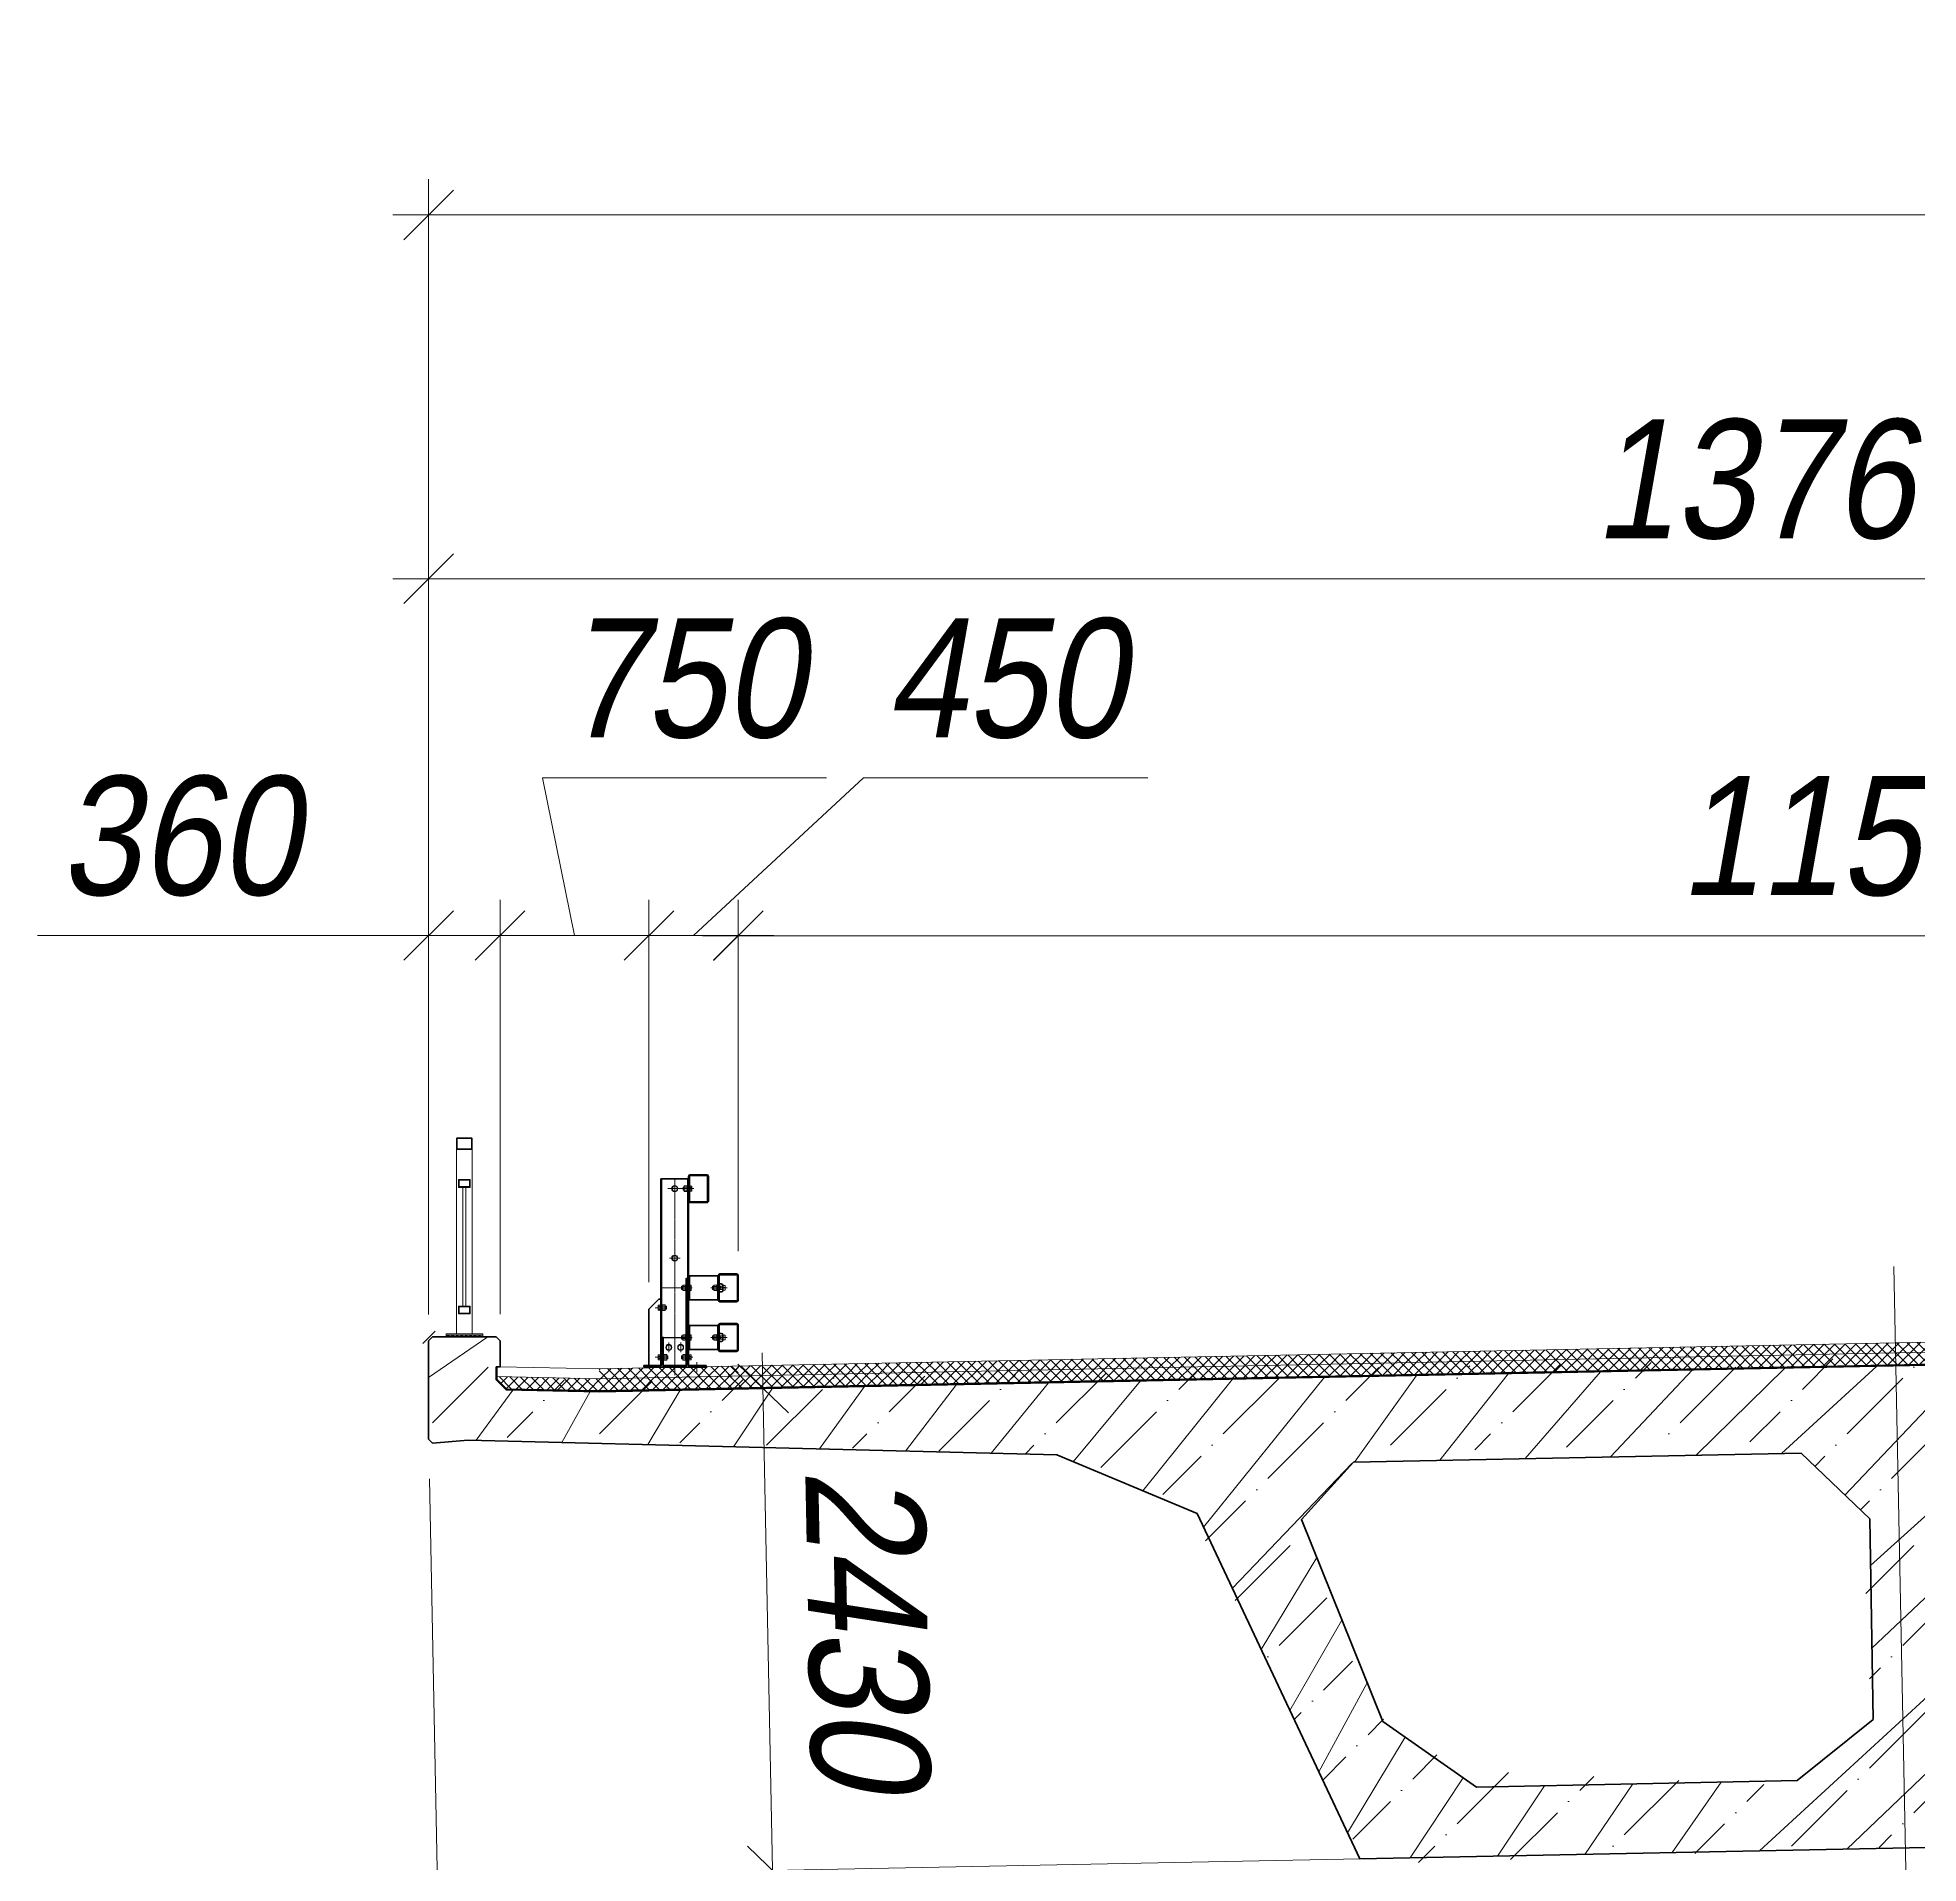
# Model space of a CAD drawing. Header units: millimetres. Extents: x 1864 to 10174863, y -4887456 to 5366151.
# Drawn here: x 9277110 to 9286587, y 374473 to 383673 of the extents above; entities that cross this region are included whole.
import ezdxf

# ---------------------------------------------------------------- set-up
doc = ezdxf.new("R2010")
doc.units = ezdxf.units.MM
for name, pattern in [('CENTER', [50.800000000000004, 31.75, -6.35, 6.35, -6.35]), ('DASHED', [7, 5, -2, 0]), ('HIDDEN2', [4.762499999999999, 3.175, -1.5875]), ('JIS_08_11', [12.799999999999999, 11, -0.6, 0.6, -0.6])]:
    doc.linetypes.add(name, pattern=pattern)
for name, color, linetype, lineweight in [('!OIS-M-bolt', 150, 'Continuous', 20), ('!OIS-M-kontur', 40, 'Continuous', 40), ('!OIS-M-nevidim', 210, 'HIDDEN2', 25), ('!OIS-M-osi', 100, 'JIS_08_11', 20), ('!OIS-M-tonk', 160, 'Continuous', 30), ('S-BETN', 2, 'Continuous', 40), ('S-DRGO', 21, 'Continuous', 20), ('S-GRID', 1, 'CENTER', 20), ('S-POGR', 124, 'Continuous', 20), ('S-SECT-PATT', 105, 'Continuous', 15), ('S-VOTV-NVEL', 1, 'DASHED', 20), ('T-DIMS', 3, 'Continuous', 30), ('Штриховка', 2, 'Continuous', 5)]:
    doc.layers.add(name, color=color, linetype=linetype, lineweight=lineweight)
doc.styles.add('TM', font='mipgost.shx', dxfattribs={"width": 0.9, "oblique": 10})
doc.dimstyles.new('TM', dxfattribs={"dimscale": 0, "dimtxt": 3, "dimasz": 1.25, "dimexe": 0.9, "dimexo": 1, "dimgap": 1, "dimtad": 1, "dimdec": 0, "dimdsep": 46, "dimtxsty": 'TM', "dimblk1": 'OBLIQUE', "dimblk2": 'OBLIQUE', "dimsah": 1, "dimcen": 3, "dimdle": 0.9, "dimclrt": 7, "dimadec": 0, "dimazin": 0, "dimtfac": 1, "dimtdec": 0, "dimtmove": 1, "dimatfit": 2, "dimldrblk": 'NONE', "dimfxl": 1, "dimtfill": 1, "dimtolj": 1, "dimlwd": 15, "dimlwe": 15, "dimarcsym": 0})
pattern_1 = [(135, (9366884.648308262, 397878.9580984111), (26.51650429449553, 26.51650429449553), []), (45.00000000000001, (9366884.648308262, 397878.9580984111), (26.51650429449553, -26.51650429449553), [])]
pattern_2 = [(135, (9366934.638311371, 397877.9582983251), (26.51650429449553, 26.51650429449553), []), (45.00000000000001, (9366934.638311371, 397877.9582983251), (26.51650429449553, -26.51650429449553), [])]

# ---------------------------------------------------------------- blocks, each defined once
blk = doc.blocks.new('tu5262_010_M16_BW_P')
at = {"color": 0, "linetype": 'ByBlock', "lineweight": -2}
blk.add_lwpolyline([(6.928203230275503, -12), (13.85640646055102, -3.4e-15), (6.928203230275514, 11.99999999999999), (-6.928203230275497, 12), (-13.85640646055102, 1.74e-14), (-6.928203230275527, -11.99999999999999)], close=True, dxfattribs=at)
blk.add_circle((0, 0), 15, dxfattribs=at)
blk = doc.blocks.new('tu5262_010_M16_NW_S')
at = {"layer": '!OIS-M-nevidim'}
for p, q in [((17.79999999999995, 5.999999999999999), (24, 5.999999999999997)), ((17.79999999999995, -6), (24, -6.000000000000001))]:
    blk.add_line(p, q, dxfattribs=at)
at = {"color": 0, "linetype": 'ByBlock', "lineweight": -2, "ltscale": 0.2}
for p, q in [((3, 6.928203230275506), (17.8, 6.928203230275503)), ((2.999999999999999, -6.928203230275506), (17.8, -6.928203230275508))]:
    blk.add_line(p, q, dxfattribs=at)
for points in [[(9e-16, 15), (3, 15), (2.999999999999999, -15), (-9e-16, -15)], [(3, 13.85640646055102), (17.8, 13.85640646055101), (17.8, -13.85640646055101), (2.999999999999999, -13.85640646055102)], [(17.79999999999995, 7.999999999999999), (24, 7.999999999999997), (24, -8.000000000000002), (17.79999999999995, -8.000000000000002)]]:
    blk.add_lwpolyline(points, dxfattribs=at)
blk = doc.blocks.new('tu5262_010_M16_BW_S')
at = {"color": 0, "linetype": 'ByBlock', "lineweight": -2}
for p, q in [((-2.999999999999998, 6.54999999999999), (-13, 6.549999999999807)), ((-3.000000000000001, -6.550000000000003), (-13, -6.550000000000181))]:
    blk.add_line(p, q, dxfattribs=at)
for points in [[(-2.999999999999996, 13.1), (-12.99999999999999, 13.09999999999982), (-13, -13.10000000000017), (-3.000000000000003, -13.1)], [(9e-16, 15), (-2.999999999999999, 15), (-3, -15), (-9e-16, -15)]]:
    blk.add_lwpolyline(points, dxfattribs=at)
blk = doc.blocks.new('tu5262_010_СК')
at = {"layer": '!OIS-M-bolt'}
for p, q in [((-6e-16, 5.999999999998328), (12.5, 5.999999999994737)), ((12.49999999999727, -8.000000000005262), (12.5, 7.999999999994737)), ((-7e-16, -6.000000000001672), (12.49999999999727, -6.000000000005263))]:
    blk.add_line(p, q, dxfattribs=at)
at = {"layer": '!OIS-M-bolt', "flags": 128}
for points in [[(-4e-16, 8.000000000000039), (20.49999999999888, 7.999999999998453)], [(24.4999999999991, 12), (34.50000000000091, 12), (34.50000000000091, -12), (24.49999999999818, -12)], [(20.49999999999836, -8.000000000001545), (4e-16, -7.999999999999959)]]:
    blk.add_lwpolyline(points, dxfattribs=at)
blk.add_lwpolyline([(6.499999999997256, -17.99999999999789), (6.499999999997256, -21.99999999999789), (15.4999999999982, -21.99999999999789, 0.4142135623730857), (24.4999999999982, -12.99999999999819), (24.49999999999905, 12.99999999999819, 0.4142135623731045), (15.49999999999904, 21.99999999999848), (6.499999999999983, 21.99999999999847), (6.499999999999983, 17.99999999999847), (15.49999999999904, 17.99999999999847, -0.4142135623731045), (20.49999999999904, 12.99999999999831), (20.4999999999982, -12.99999999999805, -0.4142135623730857), (15.49999999999819, -17.99999999999789)], format="xyb", close=True, dxfattribs=at)
at = {"layer": '!OIS-M-osi'}
blk.add_line((44.5000000000009, 0), (-37.99999999999908, 0), dxfattribs=at)
at = {"layer": '!OIS-M-tonk'}
blk.add_line((34.50000000000091, 0), (24.49999999999864, 3.233e-13), dxfattribs=at)
blk = doc.blocks.new('11МО-500кдж')
at = {"layer": '!OIS-M-nevidim'}
for p, q in [((75, 460), (75, 340)), ((215, 460), (215, 340)), ((75, 210), (75, 90)), ((215, 210), (215, 90))]:
    blk.add_line(p, q, dxfattribs=at)
at = {"layer": '!OIS-M-osi'}
for p, q in [((-35, 900), (96.00000000186265, 900)), ((-70, 400), (74, 400)), ((-98.11451271112313, 299.9999994435202), (-41.88548220018856, 299.9999994435202)), ((-70, 271.8854827484465), (-70, 328.114513259352)), ((-30, 125), (-30, 75.00000000000001)), ((30, 125), (30, 75.00000000000001)), ((-98.11451271112313, 49.99999944352021), (-41.88548220018856, 49.99999944352021)), ((111, 25), (111, -25))]:
    blk.add_line(p, q, dxfattribs=at)
for points in [[(0, 950), (0, -39.50989323192334)], [(27.00000000093132, 550), (-27.00000000093132, 550)], [(88.00000000186265, 400), (34, 400)], [(88.00000000186265, 150), (34, 150)], [(91.00000000186265, 49.99999944353475), (34, 49.99999944353475)]]:
    blk.add_lwpolyline(points, dxfattribs=at)
at = {"layer": '!OIS-M-tonk'}
blk.add_lwpolyline([(-58, 150), (58, 150)], dxfattribs=at)
for p, q in [((70, 950), (-70, 950)), ((-70, 950), (-70, 8)), ((-66, 950), (-66, 13)), ((66, 950), (66, 8)), ((70, 8), (70, 950))]:
    blk.add_line(p, q)
for points in [[(162, 830), (78, 830, -0.4142135623730951), (70, 838), (70, 962, -0.4142135623730951), (78, 970), (162, 970, -0.4142135623730951), (170, 962), (170, 838, -0.4142135623730951)], [(166, 838, -0.4142135623730951), (162, 834), (78, 834, -0.4142135623730951), (74, 838), (74, 962, -0.4142135623730951), (78, 966), (162, 966, -0.4142135623730951), (166, 962)], [(228, 330), (312, 330, 0.4142135623730951), (320, 338), (320, 462, 0.4142135623730951), (312, 470), (228, 470, 0.4142135623730951), (220, 462), (220, 338, 0.4142135623730951)], [(316, 338, -0.4142135623730951), (312, 334), (228, 334, -0.4142135623730951), (224, 338), (224, 462, -0.4142135623730951), (228, 466), (312, 466, -0.4142135623730951), (316, 462)], [(312, 80), (228, 80, -0.4142135623730951), (220, 88), (220, 212, -0.4142135623730951), (228, 220), (312, 220, -0.4142135623730951), (320, 212), (320, 88, -0.4142135623730951)], [(312, 84), (228, 84, -0.4142135623730951), (224, 88), (224, 212, -0.4142135623730951), (228, 216), (312, 216, -0.4142135623730951), (316, 212), (316, 88, -0.4142135623730951)]]:
    blk.add_lwpolyline(points, format="xyb", close=True)
for points in [[(158, 0), (63, 0, -0.4142135623730951), (58, 5), (58, 448), (66, 448), (66, 13, 0.4142135623730951), (71, 8), (158, 8), (158, 0)], [(-155, 0), (-63, 0, 0.4142135623730951), (-58, 5), (-58, 150), (-66, 150), (-66, 13, -0.4142135623730951), (-71, 8), (-155, 8), (-155, 0)]]:
    blk.add_lwpolyline(points, format="xyb")
for points in [[(70, 340), (220, 340), (220, 460), (70, 460)], [(70, 90), (220, 90), (220, 210), (70, 210)]]:
    blk.add_lwpolyline(points, close=True)
for points in [[(-130, 8), (-130, 293), (-80, 343), (-80, 343), (-70, 343), (-70, 8), (-130, 8)], [(-58, 8), (-58, 0), (58, 0), (58, 8), (-58, 8), (-58, 0)]]:
    blk.add_lwpolyline(points)
at = {"layer": '!OIS-M-bolt', "extrusion": (0, 0, -1), "zscale": -0.9999999999999998}
for p in [(0, 900), (0, 550), (30, 100), (-30, 100)]:
    blk.add_blockref('tu5262_010_M16_BW_P', p, dxfattribs=at)
at = {"layer": '!OIS-M-bolt', "extrusion": (0, 0, -1), "xscale": -1, "zscale": -1, "rotation": 180}
for name, p in [('tu5262_010_M16_NW_S', (-66, 900)), ('tu5262_010_M16_BW_S', (-74, 900)), ('tu5262_010_M16_NW_S', (-58, 400)), ('tu5262_010_M16_BW_S', (-70, 400)), ('tu5262_010_M16_NW_S', (-215, 400)), ('tu5262_010_M16_NW_S', (-58, 150)), ('tu5262_010_M16_BW_S', (-70, 150)), ('tu5262_010_M16_NW_S', (-215, 150)), ('tu5262_010_M16_NW_S', (-58, 49.99999944353475)), ('tu5262_010_M16_BW_S', (-70, 49.99999944353475))]:
    blk.add_blockref(name, p, dxfattribs=at)
at = {"layer": '!OIS-M-bolt', "color": 0, "linetype": 'ByBlock', "extrusion": (0, 0, -1), "xscale": -1, "zscale": -1}
for p in [(-219.9999999976717, 400), (-219.9999999976717, 150)]:
    blk.add_blockref('tu5262_010_СК', p, dxfattribs=at)
at = {"layer": '!OIS-M-bolt', "extrusion": (0, 0, -1), "zscale": -1, "rotation": 180}
for name, p in [('tu5262_010_M16_BW_S', (70, 299.9999980038847)), ('tu5262_010_M16_NW_S', (66, 299.9999994435348)), ('tu5262_010_M16_BW_S', (70, 49.99999944353475)), ('tu5262_010_M16_NW_S', (58, 49.99999944353475))]:
    blk.add_blockref(name, p, dxfattribs=at)
blk = doc.blocks.new('_OBLIQUE')
at = {"color": 0, "linetype": 'ByBlock', "lineweight": -2}
blk.add_line((0.5000000000000001, 0.4999999999999999), (-0.5000000000000001, -0.4999999999999999), dxfattribs=at)
blk = doc.blocks.new('*D1039')
at = {"layer": 'Defpoints', "color": 0, "transparency": 16777216}
for p in [(9279440.030007824, 379148.4448268409), (9279080.030007824, 377039.2437483664), (9279440.030007824, 377040.1735928651)]:
    blk.add_point(p, dxfattribs=at)
at = {"layer": 'T-DIMS', "color": 0, "lineweight": 15, "transparency": 16777216}
for p, q in [((9279080.030007824, 377239.2437483664), (9279080.030007824, 379328.4448268409)), ((9279440.030007824, 377240.1735928651), (9279440.030007824, 379328.4448268409))]:
    blk.add_line(p, q, dxfattribs=at)
at = {"layer": 'T-DIMS', "color": 0, "linetype": 'Continuous', "lineweight": 15, "transparency": 16777216}
for p, q in [((9279080.030007824, 379148.4448268409), (9277109.636242054, 379148.4448268409)), ((9279440.030007824, 379148.4448268409), (9279080.030007824, 379148.4448268409)), ((9279440.030007824, 379148.4448268409), (9279690.030007824, 379148.4448268409))]:
    blk.add_line(p, q, dxfattribs=at)
at = {"layer": 'T-DIMS', "color": 0, "lineweight": 15, "transparency": 16777216, "xscale": 250, "yscale": 250, "zscale": 250}
blk.add_blockref('_OBLIQUE', (9279080.030007824, 379148.4448268409), dxfattribs=at)
at = {"layer": 'T-DIMS', "color": 0, "lineweight": 15, "transparency": 16777216, "xscale": 250, "yscale": 250, "zscale": 250, "rotation": 180}
blk.add_blockref('_OBLIQUE', (9279440.030007824, 379148.4448268409), dxfattribs=at)
at = {"layer": 'T-DIMS', "color": 7, "transparency": 16777216, "insert": (9277825.584336266, 379648.4448268409), "char_height": 600, "attachment_point": 5, "style": 'TM', "bg_fill": 3, "box_fill_scale": 1.1, "bg_fill_color": 256, "bg_fill_true_color": 13158600, "bg_fill_transparency": 0}
blk.add_mtext('\\A1;360', dxfattribs=at)
blk = doc.blocks.new('_None')
blk = doc.blocks.new('*D1040')
at = {"layer": 'Defpoints', "color": 0, "transparency": 16777216}
for p in [(9280190.030007824, 379148.4448268409), (9280190.030007824, 377201.038428485), (9279440.030007824, 377040.1735928651)]:
    blk.add_point(p, dxfattribs=at)
at = {"layer": 'T-DIMS', "color": 0, "linetype": 'Continuous', "lineweight": 15, "transparency": 16777216}
for p, q in [((9279815.030007824, 379148.4448268409), (9279653.226684794, 379942.4337498542)), ((9279653.226684794, 379942.4337498542), (9281085.122873219, 379942.4337498542)), ((9279260.030007824, 379148.4448268409), (9280370.030007824, 379148.4448268409))]:
    blk.add_line(p, q, dxfattribs=at)
at = {"layer": 'T-DIMS', "color": 0, "lineweight": 15, "transparency": 16777216}
for p, q in [((9279440.030007824, 377240.1735928651), (9279440.030007824, 379328.4448268409)), ((9280190.030007824, 377401.038428485), (9280190.030007824, 379328.4448268409))]:
    blk.add_line(p, q, dxfattribs=at)
at = {"layer": 'T-DIMS', "color": 0, "lineweight": 15, "transparency": 16777216, "xscale": 250, "yscale": 250, "zscale": 250, "rotation": 180}
blk.add_blockref('_OBLIQUE', (9279440.030007824, 379148.4448268409), dxfattribs=at)
at = {"layer": 'T-DIMS', "color": 0, "lineweight": 15, "transparency": 16777216, "xscale": 250, "yscale": 250, "zscale": 250}
blk.add_blockref('_OBLIQUE', (9280190.030007824, 379148.4448268409), dxfattribs=at)
at = {"layer": 'T-DIMS', "color": 7, "transparency": 16777216, "insert": (9280369.174779007, 380442.4337498542), "char_height": 600, "attachment_point": 5, "style": 'TM', "bg_fill": 3, "box_fill_scale": 1.1, "bg_fill_color": 256, "bg_fill_true_color": 13158600, "bg_fill_transparency": 0}
blk.add_mtext('\\A1;750', dxfattribs=at)
blk = doc.blocks.new('*D1041')
at = {"layer": 'Defpoints', "color": 0, "transparency": 16777216}
for p in [(9280640.032227501, 379148.4448268409), (9280640.032227501, 377358.4452552195), (9280190.030007824, 377201.038428485)]:
    blk.add_point(p, dxfattribs=at)
at = {"layer": 'T-DIMS', "color": 0, "linetype": 'Continuous', "lineweight": 15, "transparency": 16777216}
for p, q in [((9280415.031117663, 379148.4448268409), (9281271.435580477, 379942.4337498542)), ((9281271.435580477, 379942.4337498542), (9282703.331768902, 379942.4337498542)), ((9280010.030007824, 379148.4448268409), (9280820.032227501, 379148.4448268409))]:
    blk.add_line(p, q, dxfattribs=at)
at = {"layer": 'T-DIMS', "color": 0, "lineweight": 15, "transparency": 16777216}
for p, q in [((9280190.030007824, 377401.038428485), (9280190.030007824, 379328.4448268409)), ((9280640.032227501, 377558.4452552195), (9280640.032227501, 379328.4448268409))]:
    blk.add_line(p, q, dxfattribs=at)
at = {"layer": 'T-DIMS', "color": 0, "lineweight": 15, "transparency": 16777216, "xscale": 250, "yscale": 250, "zscale": 250, "rotation": 180}
blk.add_blockref('_OBLIQUE', (9280190.030007824, 379148.4448268409), dxfattribs=at)
at = {"layer": 'T-DIMS', "color": 0, "lineweight": 15, "transparency": 16777216, "xscale": 250, "yscale": 250, "zscale": 250}
blk.add_blockref('_OBLIQUE', (9280640.032227501, 379148.4448268409), dxfattribs=at)
at = {"layer": 'T-DIMS', "color": 7, "transparency": 16777216, "insert": (9281987.38367469, 380442.4337498542), "char_height": 600, "attachment_point": 5, "style": 'TM', "bg_fill": 3, "box_fill_scale": 1.1, "bg_fill_color": 256, "bg_fill_true_color": 13158600, "bg_fill_transparency": 0}
blk.add_mtext('\\A1;450', dxfattribs=at)
blk = doc.blocks.new('*D1042')
at = {"layer": 'Defpoints', "color": 0, "transparency": 16777216}
for p in [(9292140.047488198, 379147.4450267549), (9292140.047488198, 377615.5708079334), (9280640.032227501, 377358.4452552195)]:
    blk.add_point(p, dxfattribs=at)
at = {"layer": 'T-DIMS', "color": 0, "lineweight": 15, "transparency": 16777216}
for p, q in [((9280640.032227501, 377558.4452552195), (9280640.032227501, 379327.4450267549)), ((9292140.047488198, 377815.5708079334), (9292140.047488198, 379327.4450267549))]:
    blk.add_line(p, q, dxfattribs=at)
at = {"layer": 'T-DIMS', "color": 0, "linetype": 'Continuous', "lineweight": 15, "transparency": 16777216}
blk.add_line((9280460.032227501, 379147.4450267549), (9292320.047488198, 379147.4450267549), dxfattribs=at)
at = {"layer": 'T-DIMS', "color": 0, "lineweight": 15, "transparency": 16777216, "xscale": 250, "yscale": 250, "zscale": 250, "rotation": 180}
blk.add_blockref('_OBLIQUE', (9280640.032227501, 379147.4450267549), dxfattribs=at)
at = {"layer": 'T-DIMS', "color": 0, "lineweight": 15, "transparency": 16777216, "xscale": 250, "yscale": 250, "zscale": 250}
blk.add_blockref('_OBLIQUE', (9292140.047488198, 379147.4450267549), dxfattribs=at)
at = {"layer": 'T-DIMS', "color": 7, "transparency": 16777216, "insert": (9286390.03985785, 379647.4450267549), "char_height": 600, "attachment_point": 5, "style": 'TM', "bg_fill": 3, "box_fill_scale": 1.1, "bg_fill_color": 256, "bg_fill_true_color": 13158600, "bg_fill_transparency": 0}
blk.add_mtext('\\A1;11500', dxfattribs=at)
blk = doc.blocks.new('*D690')
at = {"layer": 'Defpoints', "color": 0, "transparency": 16777216}
for p in [(9279080.030007824, 380946.0358217355), (9292840.167440161, 377290.3839896913), (9279080.030007824, 377105.1735928651)]:
    blk.add_point(p, dxfattribs=at)
at = {"layer": 'T-DIMS', "color": 0, "lineweight": 15, "transparency": 16777216}
for p, q in [((9279080.030007824, 377305.1735928651), (9279080.030007824, 381126.0358217355)), ((9292840.167440161, 377490.3839896913), (9292840.167440161, 381126.0358217355))]:
    blk.add_line(p, q, dxfattribs=at)
at = {"layer": 'T-DIMS', "color": 0, "linetype": 'Continuous', "lineweight": 15, "transparency": 16777216}
blk.add_line((9293020.167440161, 380946.0358217355), (9278900.030007824, 380946.0358217355), dxfattribs=at)
at = {"layer": 'T-DIMS', "color": 0, "lineweight": 15, "transparency": 16777216, "xscale": 250, "yscale": 250, "zscale": 250, "rotation": 180}
blk.add_blockref('_OBLIQUE', (9279080.030007824, 380946.0358217355), dxfattribs=at)
at = {"layer": 'T-DIMS', "color": 0, "lineweight": 15, "transparency": 16777216, "xscale": 250, "yscale": 250, "zscale": 250}
blk.add_blockref('_OBLIQUE', (9292840.167440161, 380946.0358217355), dxfattribs=at)
at = {"layer": 'T-DIMS', "color": 7, "transparency": 16777216, "insert": (9285960.098723993, 381446.0358217355), "char_height": 600, "attachment_point": 5, "style": 'TM', "bg_fill": 3, "box_fill_scale": 1.1, "bg_fill_color": 256, "bg_fill_true_color": 13158600, "bg_fill_transparency": 0}
blk.add_mtext('\\A1;13760', dxfattribs=at)
blk = doc.blocks.new('*D691')
at = {"layer": 'Defpoints', "color": 0, "transparency": 16777216}
for p in [(9289271.64723252, 374605.296790063), (9283772.347043738, 374495.3107824918), (9283831.499497866, 371537.6881780571)]:
    blk.add_point(p, dxfattribs=at)
at = {"layer": 'T-DIMS', "color": 0, "lineweight": 15, "transparency": 16777216}
for p, q in [((9289275.646432897, 374405.3367780697), (9289334.398966989, 371467.7101748344)), ((9283776.346244115, 374295.3507704985), (9283835.098778207, 371357.7241672631))]:
    blk.add_line(p, q, dxfattribs=at)
at = {"layer": 'T-DIMS', "color": 0, "linetype": 'Continuous', "lineweight": 15, "transparency": 16777216}
blk.add_line((9289510.763697442, 371651.2734659684), (9283651.535487073, 371534.088897717), dxfattribs=at)
at = {"layer": 'T-DIMS', "color": 0, "lineweight": 15, "transparency": 16777216, "xscale": 250, "yscale": 250, "zscale": 250}
for p, rotation in [((9289330.799686648, 371647.6741856283), 1.145762877704914), ((9283831.499497866, 371537.6881780571), 181.1457628777049)]:
    blk.add_blockref('_OBLIQUE', p, dxfattribs=dict(at, rotation=rotation))
at = {"layer": 'T-DIMS', "color": 7, "transparency": 16777216, "insert": (9286571.151591314, 372092.5812118258), "char_height": 600, "attachment_point": 5, "rotation": 1.145762877704919, "style": 'TM', "bg_fill": 3, "box_fill_scale": 1.1, "bg_fill_color": 256, "bg_fill_true_color": 13158600, "bg_fill_transparency": 0}
blk.add_mtext('\\A1;5500', dxfattribs=at)
blk = doc.blocks.new('*D702')
at = {"layer": 'Defpoints', "color": 0, "transparency": 16777216}
for p in [(9279080.030007822, 376609.9043997522), (9283772.347043738, 374495.3107824918), (9279183.333537089, 371444.724855723)]:
    blk.add_point(p, dxfattribs=at)
at = {"layer": 'T-DIMS', "color": 0, "lineweight": 15, "transparency": 16777216}
for p, q in [((9279084.029205678, 376409.9443877084), (9279186.932815159, 371264.7608448837)), ((9283776.346241593, 374295.3507704481), (9283835.098739801, 371357.7241079293))]:
    blk.add_line(p, q, dxfattribs=at)
at = {"layer": 'T-DIMS', "color": 0, "linetype": 'Continuous', "lineweight": 15, "transparency": 16777216}
blk.add_line((9284011.46347257, 371541.2873968387), (9279003.369526248, 371441.1255776529), dxfattribs=at)
at = {"layer": 'T-DIMS', "color": 0, "lineweight": 15, "transparency": 16777216, "xscale": 250, "yscale": 250, "zscale": 250}
for p, rotation in [((9283831.499461731, 371537.6881187686), 1.145762154975998), ((9279183.333537089, 371444.724855723), 181.145762154976)]:
    blk.add_blockref('_OBLIQUE', p, dxfattribs=dict(at, rotation=rotation))
at = {"layer": 'T-DIMS', "color": 7, "transparency": 16777216, "insert": (9281497.41850477, 371991.106517355), "char_height": 600, "attachment_point": 5, "rotation": 1.1457621549759773, "style": 'TM', "bg_fill": 3, "box_fill_scale": 1.1, "bg_fill_color": 256, "bg_fill_true_color": 13158600, "bg_fill_transparency": 0}
blk.add_mtext('\\A1;4650', dxfattribs=at)
blk = doc.blocks.new('*D711')
at = {"layer": 'Defpoints', "color": 0, "transparency": 16777216}
for p in [(9307200.047488198, 382779.3373043533), (9307200.047488198, 377409.425927877), (9279080.047488198, 377155.8647692795)]:
    blk.add_point(p, dxfattribs=at)
at = {"layer": 'T-DIMS', "color": 0, "lineweight": 15, "transparency": 16777216}
for p, q in [((9279080.047488198, 377355.8647692795), (9279080.047488198, 382959.3373043533)), ((9307200.047488198, 377609.425927877), (9307200.047488198, 382959.3373043533))]:
    blk.add_line(p, q, dxfattribs=at)
at = {"layer": 'T-DIMS', "color": 0, "linetype": 'Continuous', "lineweight": 15, "transparency": 16777216}
blk.add_line((9278900.047488198, 382779.3373043533), (9307380.047488198, 382779.3373043533), dxfattribs=at)
at = {"layer": 'T-DIMS', "color": 0, "lineweight": 15, "transparency": 16777216, "xscale": 250, "yscale": 250, "zscale": 250, "rotation": 180}
blk.add_blockref('_OBLIQUE', (9279080.047488198, 382779.3373043533), dxfattribs=at)
at = {"layer": 'T-DIMS', "color": 0, "lineweight": 15, "transparency": 16777216, "xscale": 250, "yscale": 250, "zscale": 250}
blk.add_blockref('_OBLIQUE', (9307200.047488198, 382779.3373043533), dxfattribs=at)
at = {"layer": 'T-DIMS', "color": 7, "transparency": 16777216, "insert": (9293140.047488198, 383279.3373043533), "char_height": 600, "attachment_point": 5, "style": 'TM', "bg_fill": 3, "box_fill_scale": 1.1, "bg_fill_color": 256, "bg_fill_true_color": 13158600, "bg_fill_transparency": 0}
blk.add_mtext('\\A1;28120', dxfattribs=at)
blk = doc.blocks.new('*D713')
at = {"layer": 'Defpoints', "color": 0, "transparency": 16777216}
for p in [(9286473.406855805, 376979.8179320092), (9280765.055181252, 376865.6508985126), (9286521.997138724, 374550.3037862773)]:
    blk.add_point(p, dxfattribs=at)
at = {"layer": 'T-DIMS', "color": 0, "linetype": 'Continuous', "lineweight": 15, "transparency": 16777216}
blk.add_line((9280817.244744385, 374256.1727419843), (9280761.455901034, 377045.614909309), dxfattribs=at)
at = {"layer": 'T-DIMS', "color": 0, "lineweight": 15, "transparency": 16777216}
for p, q in [((9286273.446843809, 376975.8187317691), (9280585.091170456, 376862.0516182965)), ((9286322.037126727, 374546.3045860372), (9280633.681453373, 374432.5374725646))]:
    blk.add_line(p, q, dxfattribs=at)
at = {"layer": 'T-DIMS', "color": 0, "lineweight": 15, "transparency": 16777216, "xscale": 250, "yscale": 250, "zscale": 250}
for p, rotation in [((9280765.055181252, 376865.6508985126), 91.14576283823133), ((9280813.645464169, 374436.1367527806), 271.1457628382313)]:
    blk.add_blockref('_OBLIQUE', p, dxfattribs=dict(at, rotation=rotation))
at = {"layer": 'T-DIMS', "color": 7, "transparency": 16777216, "insert": (9281289.250352701, 375660.8918262458), "char_height": 600, "attachment_point": 5, "rotation": 271.14576283823135, "style": 'TM', "bg_fill": 3, "box_fill_scale": 1.1, "bg_fill_color": 256, "bg_fill_true_color": 13158600, "bg_fill_transparency": 0}
blk.add_mtext('\\A1;2430', dxfattribs=at)

msp = doc.modelspace()

# ---------------------------------------------------------------- hatches: boundary and pattern name
at = {"layer": 'S-SECT-PATT', "ltscale": 20}
h = msp.add_hatch(dxfattribs=at)
h.set_pattern_fill('НЕМЕТАЛЛИЧЕСКИЕ МАТЕРИАЛЫ', color=256, scale=15, angle=180, pattern_type=2)
h.set_pattern_definition(pattern_2)
edge = h.paths.add_edge_path()
edge.add_line((9280590.040004715, 376978.173792779), (9280590.040004715, 376928.1637938019))
edge.add_line((9292190.040004715, 377210.173792779), (9280590.040004715, 376978.173792779))
edge.add_line((9292190.040004715, 377210.173792779), (9292190.040004715, 377160.1637938019))
edge.add_line((9280590.040004715, 376928.1637937422), (9292190.040004715, 377160.1637937422))
at = {"layer": 'S-SECT-PATT'}
h = msp.add_hatch(dxfattribs=at)
h.set_pattern_fill('ANSI37', color=256, scale=5, angle=180)
h.set_pattern_definition([(135, (14508662.82611464, -140144.3987718229), (11.22532015133644, 11.22532015133644), []), (45.00000000000001, (14508662.82611464, -140144.3987718229), (11.22532015133644, -11.22532015133644), [])])
h.paths.add_polyline_path([(9279157.530007824, 377125.1735928651), (9279352.530007824, 377125.1735928651), (9279352.530007824, 377135.1735928651), (9279167.530007824, 377135.1735928651)])
at = {"layer": 'S-SECT-PATT', "ltscale": 20}
h = msp.add_hatch(dxfattribs=at)
h.set_pattern_fill('НЕМЕТАЛЛИЧЕСКИЕ МАТЕРИАЛЫ', color=256, scale=15, angle=180, pattern_type=2)
h.set_pattern_definition(pattern_2)
h.paths.add_polyline_path([(9292840.047488436, 377173.1639435287), (9292840.047488198, 377113.1519445177), (9279940.030007824, 376855.1515950556), (9279472.56478475, 376864.5008994933), (9279426.030007824, 376911.0356765385), (9279426.030007824, 376925.4435938593), (9279940.030007824, 376915.1635938283)])
h = msp.add_hatch(dxfattribs=at)
h.set_pattern_fill('НЕМЕТАЛЛИЧЕСКИЕ МАТЕРИАЛЫ', color=256, scale=15, angle=180, pattern_type=2)
h.set_pattern_definition(pattern_1)
edge = h.paths.add_edge_path()
edge.add_line((9279940.030007824, 376915.1635938283), (9280190.030007824, 376920.1635938283))
edge.add_line((9279940.030007824, 376965.1735928651), (9279940.030007824, 376915.1635938879))
edge.add_line((9280190.030007824, 376970.1735928651), (9279940.030007824, 376965.1735928651))
edge.add_line((9280190.030007824, 376970.1735928651), (9280190.030007824, 376920.1635938879))
h = msp.add_hatch(dxfattribs=at)
h.set_pattern_fill('НЕМЕТАЛЛИЧЕСКИЕ МАТЕРИАЛЫ', color=256, scale=15, angle=180, pattern_type=2)
h.set_pattern_definition(pattern_1)
edge = h.paths.add_edge_path()
edge.add_line((9280190.030007824, 376970.1735928651), (9280190.030007824, 376920.1635938879))
edge.add_line((9280320.025986418, 376972.7735124226), (9280190.030007824, 376970.1735928651))
edge.add_line((9280320.025986418, 376972.7735124226), (9280378.025986418, 376972.7729293104))
edge.add_line((9280378.025986418, 376972.7729293104), (9280378.0259981, 376973.9335126277))
edge.add_line((9280379.781407341, 376973.9686208363), (9280378.0259981, 376973.9335126277))
edge.add_arc((9280383.026036724, 376977.7728790637), 5.000000000001652, 229.5393346173625, 269.999423988186)
edge.add_line((9280431.025986418, 376972.7723965045), (9280383.025986418, 376972.7728790637))
edge.add_line((9280478.025986418, 376972.7719240185), (9280431.025986418, 376972.7723965045))
edge.add_line((9280478.026018366, 376975.9335130449), (9280478.025986657, 376972.7719239588))
edge.add_line((9280640.030007824, 376979.1735928651), (9280478.026018366, 376975.9335130449))
edge.add_line((9280640.030007824, 376979.1735928651), (9280640.030007824, 376929.1635938879))
edge.add_line((9280190.030007824, 376920.1635938283), (9280640.030007824, 376929.1635938283))

# ---------------------------------------------------------------- linework, layer by layer
at = {"layer": 'S-BETN', "ltscale": 166.6666666666667}
for p, q in [((9279100.030007824, 377125.1735928651), (9279080.030007824, 377105.1735928651)), ((9279080.030007824, 377105.1735928651), (9279080.030007824, 376609.9043997522)), ((9279420.030007824, 377125.1735928651), (9279100.030007824, 377125.1735928651)), ((9279440.030007824, 377105.1735928651), (9279420.030007824, 377125.1735928651)), ((9279440.030007824, 376975.1735928651), (9279440.030007824, 377105.1735928651)), ((9292840.047488198, 377107.1507446762), (9279940.030007824, 376849.1503951545)), ((9279420.030007824, 376908.5503951307), (9279420.030007824, 376975.1735928651)), ((9279420.030007824, 376975.1735928651), (9279440.030007824, 376975.1735928651)), ((9279470.030007824, 376858.5503951307), (9279420.030007824, 376908.5503951307)), ((9279940.030007824, 376849.1503951545), (9279470.030007824, 376858.5503951307)), ((9279080.030007824, 376609.9043997522), (9279100.030007824, 376589.9043997522)), ((9279100.030007824, 376589.9043997522), (9279280.030007824, 376605.9043997522))]:
    msp.add_line(p, q, dxfattribs=at)
at = {"layer": 'S-BETN'}
for p, q in [((9282245.306792483, 376530.733371019), (9279280.030007824, 376605.9043997522)), ((9282245.306792483, 376530.733371019), (9282952.592995152, 376235.568759739)), ((9285995.912003025, 376540.1520465012), (9283739.968482956, 376495.0331746336)), ((9285995.912003025, 376540.152046382), (9286341.80743955, 376208.2888681288)), ((9286359.016555771, 375197.833050191), (9286341.807438597, 376208.2888690229)), ((9285975.726078495, 374889.4483578797), (9286359.016555771, 375197.8330504294)), ((9284360.128155217, 374857.1363981958), (9285975.726078734, 374889.4483577605)), ((9283772.347043738, 374495.3107824918), (9289271.647232518, 374605.296790063))]:
    msp.add_line(p, q, dxfattribs=at)
for points in [[(9283888.091575608, 375186.7905317541), (9283477.852329, 376205.251401424), (9283739.968482956, 376495.033174574)], [(9283772.347043738, 374495.3107823725), (9282952.592995152, 376235.568759739)], [(9283888.091575608, 375186.7905318137), (9284360.128154978, 374857.136398315)]]:
    msp.add_lwpolyline(points, dxfattribs=at)
at = {"layer": 'S-DRGO', "ltscale": 20, "flags": 128}
for points in [[(9292840.047488198, 377223.1739424463), (9279940.030007824, 376965.1735928651), (9279440.030007824, 376975.1735928651)], [(9279426.030007824, 376925.4435938593), (9279940.030007824, 376915.1635938283), (9292840.047488198, 377173.1639434095)]]:
    msp.add_lwpolyline(points, dxfattribs=at)
at = {"layer": 'S-DRGO'}
msp.add_lwpolyline([(9279352.530007824, 377125.1735928651), (9279167.530007824, 377125.1735928651), (9279167.530007824, 377135.1735928651), (9279352.530007824, 377135.1735928651)], close=True, dxfattribs=at)
at = {"layer": 'S-GRID', "linetype": 'CENTER', "ltscale": 2000}
msp.add_line((9286531.995139346, 374050.4037564393), (9286463.404787049, 377479.9212652441), dxfattribs=at)
at = {"layer": 'S-POGR'}
for points in [[(9279226.032458529, 378129.1735928651), (9279294.032458529, 378129.1735928651, -0.4142135623775349), (9279300.032458529, 378123.1735928651), (9279300.032458529, 378075.1735928651, -0.4142135623775349), (9279294.032458529, 378069.1735928651), (9279226.032458529, 378069.1735928651, -0.4142135623775349), (9279220.032458529, 378075.1735928651), (9279220.032458529, 378123.1735928651, -0.4142135623775349)], [(9279226.032458529, 378125.1735928651), (9279294.032458529, 378125.1735928651, -0.414213562373095), (9279296.032458529, 378123.1735928651), (9279296.032458529, 378075.1735928651, -0.414213562373095), (9279294.032458529, 378073.1735928651), (9279226.032458529, 378073.1735928651, -0.414213562373095), (9279224.032458529, 378075.1735928651), (9279224.032458529, 378123.1735928651, -0.414213562373095)]]:
    msp.add_lwpolyline(points, format="xyb", close=True, dxfattribs=at)
for points in [[(9279300.032458529, 377141.1735928651), (9279220.032458529, 377141.1735928651), (9279220.032458529, 378069.1735928651), (9279300.032458529, 378069.1735928651), (9279300.032458529, 377141.1735928651)], [(9279290.032473788, 377919.1735928651), (9279230.032458529, 377919.1735928651), (9279230.032458529, 377879.1735928651), (9279290.032473788, 377879.1735928651), (9279290.032473788, 377919.1735928651)], [(9279267.032473788, 377879.1735928651), (9279253.032458529, 377879.1735928651), (9279253.032458529, 377281.1735928651), (9279267.032473788, 377281.1735928651), (9279267.032473788, 377879.1735928651)], [(9279290.032473788, 377281.1735928651), (9279230.032458529, 377281.1735928651), (9279230.032458529, 377241.1735928651), (9279290.032473788, 377241.1735928651), (9279290.032473788, 377281.1735928651)]]:
    msp.add_lwpolyline(points, dxfattribs=at)
for points in [[(9279286.03244327, 377915.1735928651), (9279234.032458529, 377915.1735928651), (9279234.032458529, 377883.1735928651), (9279286.03244327, 377883.1735928651)], [(9279286.03244327, 377277.1735928651), (9279234.032458529, 377277.1735928651), (9279234.032458529, 377245.1735928651), (9279286.03244327, 377245.1735928651)], [(9279167.534909472, 377141.1735928651), (9279167.534909472, 377135.1735928651), (9279352.530007824, 377135.1735928651), (9279352.530007824, 377141.1735928651)]]:
    msp.add_lwpolyline(points, close=True, dxfattribs=at)
at = {"layer": 'S-VOTV-NVEL', "linetype": 'ByBlock', "ltscale": 166.6666666666667}
for p, q in [((9279420.030007824, 376908.5503951307), (9279426.030007824, 376911.0356765385)), ((9279470.030007824, 376858.5503951307), (9279472.56478475, 376864.5008994933)), ((9279940.030007824, 376855.1515950556), (9279940.030007824, 376849.1503951545))]:
    msp.add_line(p, q, dxfattribs=at)
at = {"layer": 'S-VOTV-NVEL', "ltscale": 15, "const_width": 6, "flags": 128}
msp.add_lwpolyline([(9292840.047488198, 377110.1513446565), (9279940.030007824, 376852.1509950753), (9279471.297396407, 376861.5256473418), (9279423.030007824, 376909.7930358644), (9279423.030007824, 376975.1735928651)], dxfattribs=at)
at = {"layer": 'S-VOTV-NVEL', "linetype": 'ByBlock', "ltscale": 166.6666666666667, "flags": 128}
msp.add_lwpolyline([(9279426.030007824, 376975.1735928651), (9279420.030007824, 376975.1735928651), (9279420.030007824, 376908.5503951307), (9279470.030007824, 376858.5503951307), (9279940.030007824, 376849.1503951545), (9292840.047488198, 377107.1507446762)], dxfattribs=at)
at = {"layer": 'S-VOTV-NVEL', "linetype": 'ByBlock', "ltscale": 166.6666666666667}
msp.add_lwpolyline([(9279426.030007824, 376975.1735928651), (9279426.030007824, 376911.0356765385), (9279472.56478475, 376864.5008994933), (9279940.030007824, 376855.1515950556), (9292840.047488198, 377113.1519445773)], dxfattribs=at)

# ---------------------------------------------------------------- block references
at = {"layer": '!OIS-M-kontur', "ltscale": 11.11111111111111, "rotation": 359.9994239881588}
msp.add_blockref('11МО-500кдж', (9280320.025986418, 376972.7735124226), dxfattribs=at)

# ---------------------------------------------------------------- next in the draw order: dimensions: what is measured, and where the dimension line sits
at = {"layer": 'T-DIMS'}
dim = msp.add_linear_dim(base=(9279440.030007824, 379148.4448268409), p1=(9279080.030007824, 377039.2437483664), p2=(9279440.030007824, 377040.1735928651), dimstyle='TM', override={"dimscale": 0, "dimtix": 0, "dimtofl": 1, "dimtmove": 0, "dimatfit": 2}, dxfattribs=at)
dim.commit()
dim.dimension.update_dxf_attribs({"geometry": '*D1039', "text_midpoint": (9277825.584336266, 379148.4448268409), "dimtype": 160})
dim = msp.add_aligned_dim(p1=(9289271.647232518, 374605.296790063), p2=(9283772.347043738, 374495.3107824918), distance=2958.214069855778, dimstyle='TM', override={"dimscale": 0, "dimtix": 0, "dimtofl": 1, "dimtmove": 1, "dimatfit": 2}, dxfattribs=at)
dim.commit()
dim.dimension.update_dxf_attribs({"geometry": '*D691', "text_midpoint": (9286571.151591314, 372092.5812118258)})

# ---------------------------------------------------------------- next in the draw order: dimensions: what is measured, and where the dimension line sits
dim = msp.add_linear_dim(base=(9280190.030007824, 379148.4448268409), p1=(9279440.030007824, 377040.1735928651), p2=(9280190.030007824, 377201.038428485), dimstyle='TM', override={"dimscale": 0, "dimtix": 0, "dimtofl": 1, "dimtmove": 1, "dimatfit": 2}, dxfattribs=at)
dim.commit()
dim.dimension.update_dxf_attribs({"geometry": '*D1040', "text_midpoint": (9279853.226684794, 379942.4337498542), "dimtype": 160})
dim = msp.add_linear_dim(base=(9279183.333537089, 371444.724855723), p1=(9283772.347043738, 374495.3107824918), p2=(9279080.030007824, 376609.9043997522), angle=1.145762154975982, dimstyle='TM', override={"dimscale": 0, "dimrnd": 10, "dimtix": 0, "dimtofl": 1, "dimtmove": 1, "dimatfit": 2}, dxfattribs=at)
dim.commit()
dim.dimension.update_dxf_attribs({"geometry": '*D702', "text_midpoint": (9281497.41850477, 371991.106517355)})

# ---------------------------------------------------------------- next in the draw order: dimensions: what is measured, and where the dimension line sits
dim = msp.add_linear_dim(base=(9280640.032227501, 379148.4448268409), p1=(9280190.030007824, 377201.038428485), p2=(9280640.032227501, 377358.4452552195), dimstyle='TM', override={"dimscale": 0, "dimtix": 0, "dimtofl": 1, "dimtmove": 1, "dimatfit": 2}, dxfattribs=at)
dim.commit()
dim.dimension.update_dxf_attribs({"geometry": '*D1041', "text_midpoint": (9281471.435580477, 379942.4337498542), "dimtype": 160})

# ---------------------------------------------------------------- next in the draw order: dimensions: what is measured, and where the dimension line sits
dim = msp.add_linear_dim(base=(9292140.047488198, 379147.4450267549), p1=(9280640.032227501, 377358.4452552195), p2=(9292140.047488198, 377615.5708079334), dimstyle='TM', override={"dimscale": 0, "dimtix": 0, "dimtofl": 1, "dimtmove": 1, "dimatfit": 2}, dxfattribs=at)
dim.commit()
dim.dimension.update_dxf_attribs({"geometry": '*D1042', "text_midpoint": (9286390.03985785, 379647.4450267549)})

# ---------------------------------------------------------------- next in the draw order: dimensions: what is measured, and where the dimension line sits
dim = msp.add_linear_dim(base=(9279080.030007824, 380946.0358217355), p1=(9292840.167440161, 377290.3839896913), p2=(9279080.030007824, 377105.1735928651), angle=180, dimstyle='TM', override={"dimscale": 0, "dimtix": 0, "dimtofl": 1, "dimtmove": 1, "dimatfit": 2}, dxfattribs=at)
dim.commit()
dim.dimension.update_dxf_attribs({"geometry": '*D690', "text_midpoint": (9285960.098723993, 381446.0358217355)})

# ---------------------------------------------------------------- next in the draw order: hatches: boundary and pattern name
at = {"layer": 'Штриховка', "ltscale": 166.6666666666667}
h = msp.add_hatch(dxfattribs=at)
h.set_pattern_fill('ANSI35', color=256, scale=50)
h.set_pattern_definition([(45, (-1407349007.365952, -504276545.8748919), (-224.5064030267288, 224.5064030267288), []), (45, (-1407348782.859452, -504276545.8748919), (-224.5064030267288, 224.5064030267288), [396.875, -79.375, 0, -79.375])])
h.paths.add_polyline_path([(9279080.030007824, 377105.1735929843), (9279100.030007824, 377125.1735929843), (9279420.030007824, 377125.1735929843), (9279440.030007824, 377105.1735929843), (9279440.030007824, 376975.1735929843), (9279420.030007824, 376975.1735929843), (9279420.030007824, 376908.5503952499), (9279470.030007824, 376858.5503952499), (9279940.030007824, 376849.1503952738), (9292840.132030234, 377107.15243566), (9292840.047488198, 376830.1419932838), (9290735.92946814, 376638.3402310606), (9289997.683762535, 376288.8693540688), (9289271.647232518, 374605.2967901822), (9283772.347043738, 374495.310782611), (9282952.592995152, 376235.5687598582), (9282245.306792483, 376530.7333711382), (9279280.030007824, 376605.9043998714), (9279100.030007824, 376589.9043998714), (9279080.030007824, 376609.9043998714)])
h.paths.add_polyline_path([(9286641.747456297, 376214.2876685258), (9286658.95657371, 375203.8318510648), (9287054.270997271, 374911.0192570682), (9288669.868920073, 374943.3312165733), (9289128.347128853, 375291.5956474539), (9289503.533768639, 376325.7650343176), (9289230.04058741, 376604.8346202369), (9286974.097067341, 376559.7157484885)], flags=16)
h.paths.add_polyline_path([(9285995.912002787, 376540.1520466204), (9283739.968482956, 376495.0331747528), (9283477.852329, 376205.2514015432), (9283888.091575608, 375186.7905319329), (9284360.128155217, 374857.136398315), (9285975.726078257, 374889.4483578797), (9286359.016555771, 375197.8330505486), (9286341.807438597, 376208.2888691421)], flags=16)

# ---------------------------------------------------------------- next in the draw order: dimensions: what is measured, and where the dimension line sits
at = {"layer": 'T-DIMS'}
dim = msp.add_linear_dim(base=(9307200.047488198, 382779.3373043533), p1=(9279080.047488198, 377155.8647692795), p2=(9307200.047488198, 377409.425927877), dimstyle='TM', override={"dimscale": 0, "dimtix": 0, "dimtofl": 1, "dimtmove": 1, "dimatfit": 2}, dxfattribs=at)
dim.commit()
dim.dimension.update_dxf_attribs({"geometry": '*D711', "text_midpoint": (9293140.047488198, 383279.3373043533)})
dim = msp.add_aligned_dim(p1=(9286521.997138724, 374550.3037862774), p2=(9286473.406855807, 376979.8179320093), distance=5709.493230745687, dimstyle='TM', override={"dimscale": 0, "dimtix": 0, "dimtofl": 1, "dimtmove": 1, "dimatfit": 2}, dxfattribs=at)
dim.commit()
dim.dimension.update_dxf_attribs({"geometry": '*D713', "text_midpoint": (9281289.250352701, 375660.8918262458)})

doc.saveas('drawing.dxf')
